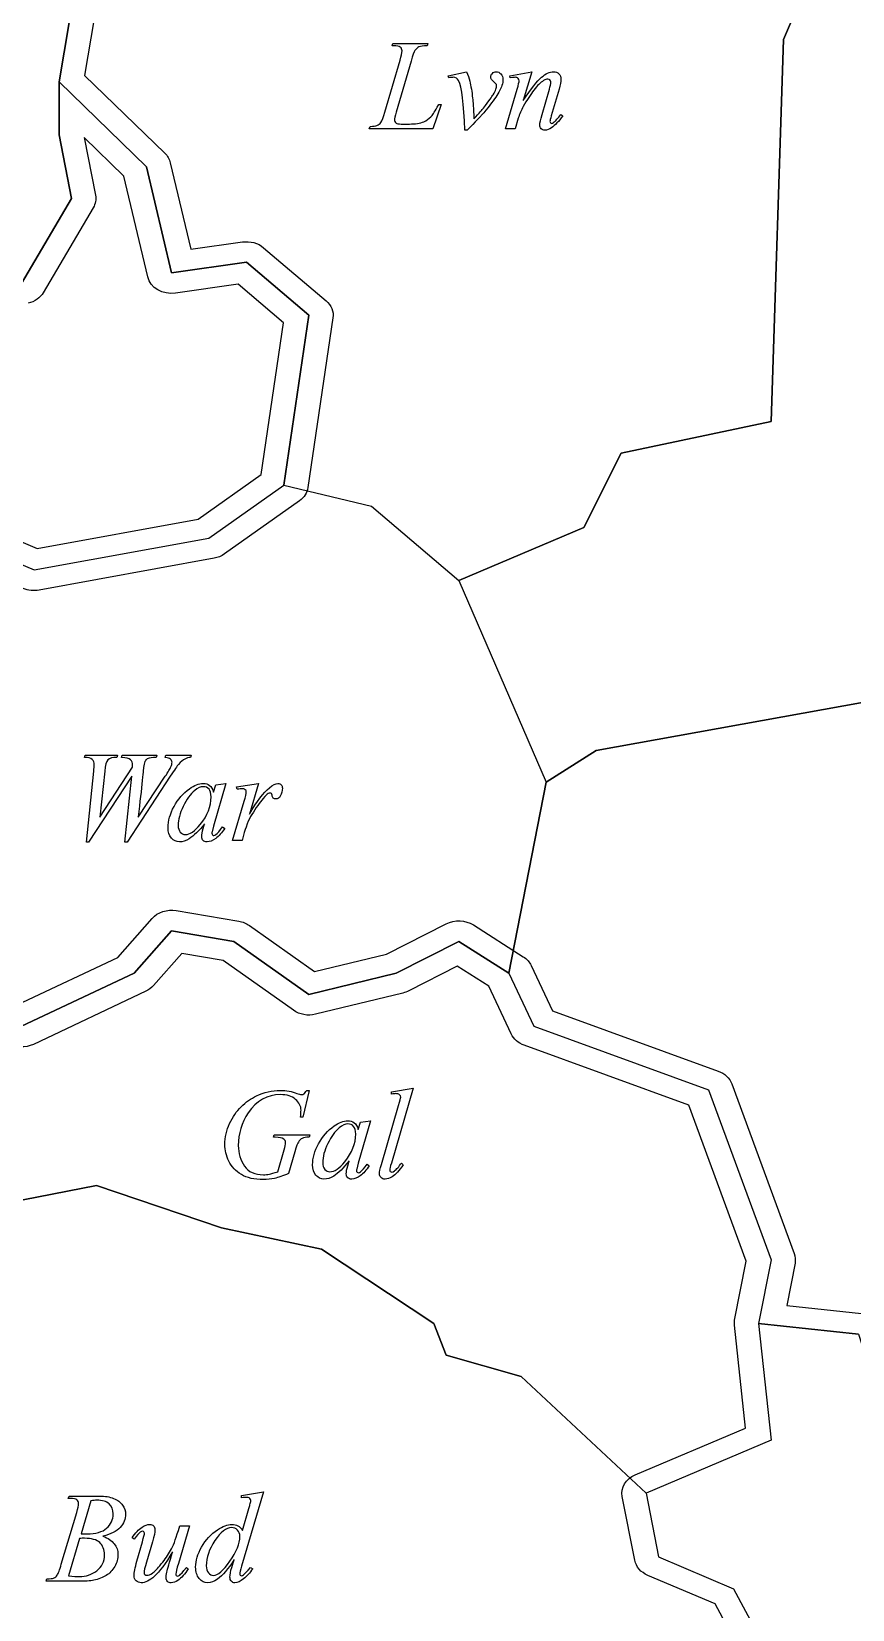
# Model space of a CAD drawing. Extents: x 1 to 639, y -1 to 499.
# Drawn here: x 363 to 431.6, y 153.1 to 285.1 of the extents above; entities that cross this region are included whole.
import ezdxf

# ---------------------------------------------------------------- set-up
doc = ezdxf.new("R2010")
doc.units = 0
for name, color, linetype in [('Dividing_Lines', 7, 'CONTINUOUS'), ('Label_Land', 7, 'CONTINUOUS'), ('Land', 7, 'CONTINUOUS'), ('Nations', 7, 'CONTINUOUS'), ('Seas', 7, 'CONTINUOUS')]:
    doc.layers.add(name, color=color, linetype=linetype)

msp = doc.modelspace()

# ---------------------------------------------------------------- linework, layer by layer
at = {"layer": 'Dividing_Lines', "color": 2}
msp.add_lwpolyline([(303.650955, 211.639147), (313.053818, 210.751049), (327.680426, 200.094028), (330.814705, 201.870204), (338.127996, 195.653592), (342.307035, 194.765523), (346.486073, 196.541686), (350.665112, 203.646372), (359.023162, 203.646372), (362.157414, 201.870204), (371.560251, 206.310621), (374.694556, 209.862971), (379.918328, 208.974887), (386.186859, 204.534461), (393.50015, 206.310621), (398.723948, 208.974887), (402.902987, 206.310621), (406.037292, 222.296174), (410.216278, 224.960426), (479.170412, 237.393613)], dxfattribs=at)
at = {"layer": 'Label_Land', "color": 7}
for points in [[(393.139333, 283.931301), (393.202908, 284.12598), (396.132641, 284.12598), (396.090258, 283.931301)], [(392.551257, 278.375009), (393.817465, 282.715868)], [(394.733994, 282.642195), (393.488978, 278.374999)], [(397.849163, 281.426766), (399.380249, 281.752988)], [(397.886257, 281.242606), (397.849163, 281.426766)], [(403.226546, 281.268916), (403.025209, 281.237363), (402.993337, 281.426783), (404.826497, 281.752988)], [(404.826497, 281.752988), (404.121884, 279.358936)], [(403.698051, 277.859367), (403.433139, 276.991193), (402.63847, 276.991193), (403.602672, 280.284986)], [(405.684775, 278.169803), (406.299332, 280.284986)], [(407.109903, 280.284986), (406.463542, 278.069833)], [(396.922021, 278.780144), (397.059783, 279.01692), (397.255798, 279.01692), (396.556474, 276.991193)], [(393.896908, 277.380545), (394.590942, 277.380545)], [(407.252955, 278.169803), (407.417165, 278.069833)], [(396.556474, 276.991193), (391.232087, 276.991193), (391.30624, 277.185876)], [(399.427922, 276.864914), (399.231908, 276.864914)], [(367.429838, 224.372631), (367.488124, 224.56731), (370.17946, 224.56731), (370.121175, 224.372631)], [(370.518526, 224.372631), (370.560909, 224.56731), (373.469451, 224.56731), (373.4112, 224.372631)], [(374.179388, 224.372631), (374.221771, 224.56731), (376.351512, 224.56731), (376.29855, 224.372631)], [(367.57818, 217.269403), (368.19806, 223.215068)], [(369.1093, 223.215068), (368.711949, 219.36354), (371.440379, 223.54655)], [(374.587318, 222.794136), (370.979452, 217.269403), (370.783438, 217.269403), (371.366191, 222.794136), (367.758326, 217.269403), (367.57818, 217.269403)], [(371.906595, 219.36354), (374.179388, 222.794136)], [(379.244186, 222.194308), (378.211086, 218.626909), (378.094549, 218.148097)], [(378.211052, 221.4682), (378.401777, 222.068028), (379.244186, 222.194308)], [(380.144813, 221.899655), (381.972616, 222.194308), (381.209718, 219.637146)], [(380.181907, 221.704973), (380.144813, 221.899655)], [(380.780562, 218.095481), (380.611029, 217.432513), (379.800458, 217.432513), (380.780562, 220.699999)], [(377.342195, 218.426966), (377.453443, 218.821589)], [(378.968661, 218.553246), (379.148773, 218.426966)], [(386.217233, 196.507041), (385.682153, 194.260318), (385.480815, 194.260318)], [(386.015895, 196.507041), (386.217233, 196.507041)], [(394.895186, 196.691201), (393.083319, 190.429837)], [(393.083319, 196.196605), (393.083319, 196.391285), (394.895186, 196.691201)], [(392.256846, 190.314081), (393.692587, 195.249508)], [(391.334993, 193.970926), (390.301927, 190.403527), (390.185356, 189.924719)], [(390.301893, 193.244818), (390.492618, 193.844646), (391.334993, 193.970926)], [(383.372266, 192.587114), (383.223924, 192.587114), (383.282176, 192.792316), (386.270195, 192.792316), (386.217233, 192.587114)], [(383.594761, 189.703729), (384.119262, 191.540044)], [(385.0146, 191.361147), (384.484809, 189.556403)], [(389.433036, 190.203584), (389.544284, 190.59821)], [(391.059468, 190.329864), (391.239614, 190.203584)], [(393.920371, 190.429837), (394.079326, 190.266724)], [(366.061726, 162.366156), (366.13588, 162.560828), (368.700066, 162.560828)], [(382.379277, 162.908097), (380.556797, 156.699367)], [(380.556797, 162.413502), (380.556797, 162.608185), (382.379277, 162.908097)], [(365.478939, 156.851946), (366.766339, 161.171753)], [(366.061726, 162.36629), (366.061726, 162.366156)], [(367.94778, 162.145217), (367.137209, 159.403838)], [(380.646853, 159.687984), (381.166065, 161.519038)], [(376.191322, 160.061536), (375.26947, 156.925593)], [(375.269572, 159.661651), (375.386142, 160.061536), (376.191322, 160.061536)], [(367.01006, 159.009172), (366.093496, 155.889056)], [(371.566361, 158.946066), (371.402117, 159.061839)], [(371.804758, 157.104506), (372.265684, 158.730347)], [(373.102736, 158.730347), (372.60475, 157.030826)], [(379.740903, 156.588847), (379.94753, 157.241292)], [(375.937125, 156.588847), (376.096045, 156.467854)], [(381.314406, 156.588847), (381.494518, 156.478361)], [(366.840527, 155.426031), (364.207442, 155.426031), (364.27634, 155.620703)]]:
    msp.add_lwpolyline(points, dxfattribs=at)
for points in [[(377.358132, 221.920702)], [(389.448939, 193.69732)], [(380.413745, 159.172326)]]:
    msp.add_lwpolyline(points, close=True, dxfattribs=at)
for points in [[(393.282351, 283.926048), (393.222314, 283.926048), (393.174641, 283.927799), (393.139333, 283.931301)], [(393.828044, 283.815555), (393.732676, 283.889217), (393.550778, 283.926048), (393.282351, 283.926048)], [(396.090258, 283.931301), (395.761794, 283.931301), (395.528686, 283.899731), (395.390935, 283.836591)], [(393.817465, 282.715868), (393.923412, 283.073661), (393.976385, 283.336743), (393.976385, 283.505116)], [(393.976385, 283.505116), (393.976385, 283.638411), (393.926938, 283.741891), (393.828044, 283.815555)], [(395.046579, 283.526152), (394.982993, 283.431444), (394.878798, 283.136791), (394.733994, 282.642195)], [(395.390935, 283.836591), (395.253183, 283.773452), (395.138398, 283.669972), (395.046579, 283.526152)], [(398.262383, 281.289963), (398.17409, 281.289963), (398.048715, 281.274177), (397.886257, 281.242606)], [(398.702117, 281.021617), (398.613825, 281.200514), (398.467246, 281.289963), (398.262383, 281.289963)], [(399.380249, 281.752988), (399.489745, 281.493413), (399.578049, 281.228576), (399.645162, 280.958477)], [(401.398743, 281.321533), (401.398743, 281.433781), (401.442901, 281.533752), (401.531216, 281.621445)], [(401.642464, 280.921647), (401.479983, 281.040911), (401.398743, 281.174207), (401.398743, 281.321533)], [(401.531216, 281.621445), (401.623035, 281.70914), (401.730757, 281.752988), (401.85438, 281.752988)], [(401.85438, 281.752988), (402.00271, 281.752988), (402.133386, 281.691602), (402.246408, 281.568829)], [(402.246408, 281.568829), (402.35943, 281.449565), (402.415941, 281.300485), (402.415941, 281.12159)], [(403.449041, 281.289963), (403.406658, 281.289963), (403.332493, 281.282947), (403.226546, 281.268916)], [(403.67686, 281.200513), (403.616823, 281.260146), (403.540883, 281.289963), (403.449041, 281.289963)], [(404.121884, 279.358936), (404.782362, 280.337604), (405.287423, 280.981279), (405.637068, 281.289963)], [(405.637068, 281.289963), (405.990262, 281.598646), (406.329328, 281.752988), (406.654266, 281.752988)], [(406.654266, 281.752988), (406.830874, 281.752988), (406.975689, 281.695109), (407.088711, 281.579352)], [(407.088711, 281.579352), (407.20526, 281.463597), (407.263534, 281.312763), (407.263534, 281.12685)], [(399.231908, 276.864914), (399.147142, 279.085331), (398.970545, 280.470899), (398.702117, 281.021617)], [(399.645162, 280.958477), (399.740507, 280.562101), (399.81821, 280.09206), (399.87827, 279.548355)], [(401.589468, 279.816701), (401.706039, 280.002611), (401.787279, 280.165722), (401.833188, 280.306033)], [(401.891474, 280.605948), (401.891474, 280.69715), (401.808471, 280.802383), (401.642464, 280.921647)], [(402.331175, 280.605948), (402.239356, 280.339358), (402.068059, 280.013136), (401.817286, 279.627281)], [(401.833188, 280.306033), (401.872045, 280.411266), (401.891474, 280.511238), (401.891474, 280.605948)], [(402.415941, 281.12159), (402.415941, 280.942693), (402.387686, 280.770812), (402.331175, 280.605948)], [(403.602672, 280.284986), (403.715694, 280.681365), (403.772205, 280.919893), (403.772205, 281.00057)], [(403.772205, 281.00057), (403.772205, 281.077741), (403.740423, 281.144389), (403.67686, 281.200513)], [(405.006643, 280.22711), (404.724088, 279.865808), (404.425631, 279.402783), (404.111271, 278.838034)], [(405.822503, 281.011094), (405.561151, 280.853245), (405.289198, 280.591917), (405.006643, 280.22711)], [(406.177472, 281.137373), (406.078577, 281.137373), (405.960255, 281.09528), (405.822503, 281.011094)], [(406.347005, 281.068974), (406.301095, 281.114573), (406.244584, 281.137373), (406.177472, 281.137373)], [(406.299332, 280.284986), (406.377023, 280.54807), (406.415869, 280.753275), (406.415869, 280.900601)], [(406.415869, 280.900601), (406.415869, 280.970756), (406.392914, 281.02688), (406.347005, 281.068974)], [(407.263534, 281.12685), (407.263534, 280.916384), (407.212324, 280.635763), (407.109903, 280.284986)], [(396.39752, 277.99616), (396.496414, 278.101393), (396.671248, 278.362721), (396.922021, 278.780144)], [(399.87827, 279.548355), (399.906525, 279.274749), (399.945371, 278.695968), (399.994807, 277.812011)], [(399.994807, 277.812011), (400.436293, 278.296082), (400.69942, 278.595997), (400.784186, 278.711754)], [(401.817286, 279.627281), (401.566513, 279.244934), (401.162109, 278.731045), (400.604074, 278.085616)], [(400.784186, 278.711754), (401.250402, 279.339643), (401.518829, 279.707959), (401.589468, 279.816701)], [(404.111271, 278.838034), (403.945287, 278.539873), (403.807547, 278.21365), (403.698051, 277.859367)], [(391.873125, 277.254276), (392.021455, 277.317415), (392.130939, 277.399848), (392.201578, 277.501575)], [(392.201578, 277.501575), (392.311074, 277.662932), (392.427633, 277.954077), (392.551257, 278.375009)], [(393.488978, 278.374999), (393.39361, 278.052284), (393.345926, 277.827787), (393.345926, 277.701507)], [(393.345926, 277.701507), (393.345926, 277.617321), (393.39361, 277.536642), (393.488978, 277.459472)], [(393.488978, 277.459472), (393.549015, 277.406854), (393.684992, 277.380545), (393.896908, 277.380545)], [(394.590942, 277.380545), (395.096015, 277.380545), (395.496893, 277.443685), (395.793575, 277.569965)], [(395.793575, 277.569965), (396.012544, 277.664675), (396.213859, 277.80674), (396.39752, 277.99616)], [(400.604074, 278.085616), (400.533435, 278.004939), (400.141385, 277.598038), (399.427922, 276.864914)], [(405.504629, 277.301632), (405.504629, 277.470005), (405.564678, 277.759395), (405.684775, 278.169803)], [(406.463542, 278.069833), (406.389376, 277.813765), (406.352294, 277.657669), (406.352294, 277.601545)], [(406.352294, 277.601545), (406.352294, 277.552436), (406.366422, 277.510343), (406.394677, 277.475265)], [(406.394677, 277.475265), (406.422933, 277.443696), (406.452951, 277.427912), (406.484733, 277.427912)], [(407.417165, 278.069833), (407.0887, 277.603299), (406.77789, 277.270061), (406.484733, 277.07012)], [(406.484733, 277.427912), (406.527116, 277.427912), (406.578338, 277.450712), (406.638398, 277.496312)], [(406.638398, 277.496312), (406.825585, 277.643638), (407.030437, 277.868135), (407.252955, 278.169803)], [(391.30624, 277.185876), (391.588795, 277.19288), (391.777757, 277.21568), (391.873125, 277.254276)], [(405.6212, 276.985933), (405.543486, 277.063104), (405.504629, 277.168337), (405.504629, 277.301632)], [(405.933751, 276.864914), (405.803075, 276.864914), (405.698891, 276.905253), (405.6212, 276.985933)], [(406.484733, 277.07012), (406.279892, 276.933316), (406.096231, 276.864914), (405.933751, 276.864914)], [(368.060298, 224.204258), (367.943749, 224.309491), (367.733596, 224.365615), (367.429838, 224.372631)], [(368.23512, 223.741233), (368.23512, 223.944683), (368.176846, 224.099025), (368.060298, 224.204258)], [(368.19806, 223.215068), (368.222767, 223.443072), (368.23512, 223.61846), (368.23512, 223.741233)], [(369.379468, 224.177948), (369.248792, 224.048162), (369.158736, 223.727202), (369.1093, 223.215068)], [(370.121175, 224.372631), (369.760928, 224.376133), (369.513693, 224.311239), (369.379468, 224.177948)], [(371.270981, 224.177948), (371.15432, 224.283181), (370.903502, 224.348076), (370.518526, 224.372631)], [(371.445804, 223.725446), (371.445804, 223.921881), (371.38753, 224.072715), (371.270981, 224.177948)], [(371.440379, 223.54655), (371.443995, 223.616706), (371.445804, 223.676338), (371.445804, 223.725446)], [(372.3781, 223.662307), (372.367476, 223.602676), (372.323329, 223.195775), (372.245661, 222.441604)], [(372.515828, 224.099025), (372.459317, 224.014839), (372.413408, 223.869266), (372.3781, 223.662307)], [(372.733068, 224.288445), (372.648301, 224.249858), (372.575888, 224.186718), (372.515828, 224.099025)], [(373.4112, 224.372631), (373.07566, 224.369129), (372.849616, 224.341067), (372.733068, 224.288445)], [(374.613799, 224.225305), (374.529033, 224.302476), (374.384229, 224.351584), (374.179388, 224.372631)], [(374.179388, 222.794136), (374.426612, 223.169466), (374.582017, 223.432548), (374.645604, 223.583383)], [(375.286642, 223.793849), (375.17362, 223.66757), (374.940512, 223.334332), (374.587318, 222.794136)], [(374.740949, 223.967482), (374.740949, 224.0657), (374.698566, 224.151641), (374.613799, 224.225305)], [(374.645604, 223.583383), (374.709167, 223.734216), (374.740949, 223.862249), (374.740949, 223.967482)], [(375.80053, 224.235828), (375.655726, 224.158657), (375.48443, 224.011331), (375.286642, 223.793849)], [(376.29855, 224.372631), (376.111363, 224.3586), (375.945357, 224.312999), (375.80053, 224.235828)], [(372.245661, 222.441604), (372.171473, 221.687435), (372.058451, 220.661414), (371.906595, 219.36354)], [(376.197848, 221.752329), (376.604026, 222.046982), (376.987239, 222.194308), (377.347485, 222.194308)], [(377.358132, 221.920702), (377.132088, 221.920702), (376.891916, 221.815469), (376.637616, 221.605003)], [(377.347485, 222.194308), (377.56295, 222.194308), (377.741321, 222.138184), (377.882599, 222.025935)], [(377.834926, 221.720759), (377.718378, 221.854055), (377.559446, 221.920702), (377.358132, 221.920702)], [(377.882599, 222.025935), (378.027403, 221.913687), (378.136887, 221.727775), (378.211052, 221.4682)], [(382.894435, 221.836516), (383.180516, 222.075044), (383.413624, 222.194308), (383.593759, 222.194308)], [(383.593759, 222.194308), (383.710307, 222.194308), (383.802137, 222.15923), (383.86925, 222.089075)], [(383.86925, 222.089075), (383.936362, 222.022426), (383.969918, 221.924209), (383.969918, 221.794422)], [(374.910448, 220.263281), (375.249514, 220.884156), (375.678647, 221.380506), (376.197848, 221.752329)], [(376.637616, 221.605003), (376.277347, 221.306842), (375.955935, 220.864863), (375.67338, 220.279067)], [(377.103832, 218.763712), (377.707799, 219.514374), (378.009782, 220.284328), (378.009782, 221.073575)], [(378.009782, 221.073575), (378.009782, 221.371736), (377.951497, 221.587464), (377.834926, 221.720759)], [(380.589837, 221.752329), (380.515672, 221.752329), (380.379696, 221.736544), (380.181907, 221.704973)], [(380.870652, 221.668143), (380.800013, 221.724267), (380.706408, 221.752329), (380.589837, 221.752329)], [(380.780562, 220.699999), (380.893584, 221.078838), (380.950095, 221.348936), (380.950095, 221.510293)], [(380.950095, 221.510293), (380.950095, 221.573433), (380.923614, 221.62605), (380.870652, 221.668143)], [(381.209718, 219.637146), (381.82779, 220.685967), (382.389362, 221.41909), (382.894435, 221.836516)], [(382.369934, 220.936772), (382.0768, 220.593011), (381.758926, 220.147524), (381.416311, 219.600313)], [(382.788477, 221.347181), (382.696658, 221.298072), (382.557143, 221.161269), (382.369934, 220.936772)], [(382.95801, 221.389274), (382.897973, 221.389274), (382.841462, 221.375243), (382.788477, 221.347181)], [(383.058679, 221.347181), (383.030423, 221.375243), (382.996867, 221.389274), (382.95801, 221.389274)], [(383.106351, 221.215641), (383.099344, 221.282287), (383.083453, 221.326134), (383.058679, 221.347181)], [(383.212309, 220.973605), (383.155798, 221.02622), (383.120479, 221.106899), (383.106351, 221.215641)], [(383.424226, 220.894679), (383.342985, 220.894679), (383.272347, 220.920987), (383.212309, 220.973605)], [(383.789773, 221.131455), (383.705006, 220.973604), (383.583157, 220.894679), (383.424226, 220.894679)], [(383.969918, 221.794422), (383.969918, 221.56291), (383.90987, 221.341921), (383.789773, 221.131455)], [(374.407172, 218.50063), (374.407172, 219.058363), (374.574931, 219.645914), (374.910448, 220.263281)], [(375.67338, 220.279067), (375.394374, 219.693269), (375.254871, 219.163596), (375.254871, 218.690049)], [(381.416311, 219.600313), (381.267981, 219.3688), (381.140831, 219.107472), (381.034861, 218.816329)], [(374.687953, 217.621932), (374.500766, 217.835907), (374.407172, 218.128806), (374.407172, 218.50063)], [(375.254871, 218.690049), (375.254871, 218.451521), (375.314909, 218.262101), (375.434983, 218.121791)], [(375.434983, 218.121791), (375.55508, 217.984987), (375.692831, 217.916585), (375.848237, 217.916585)], [(375.848237, 217.916585), (376.233212, 217.916585), (376.651744, 218.198961), (377.103832, 218.763712)], [(377.453443, 218.821589), (376.990776, 218.221762), (376.56518, 217.802584), (376.176656, 217.564056)], [(377.225658, 217.748212), (377.225658, 217.920094), (377.264504, 218.146345), (377.342195, 218.426966)], [(378.094549, 218.148097), (378.083925, 218.102497), (378.078613, 218.063912), (378.078613, 218.032341)], [(378.078613, 218.032341), (378.078613, 217.976217), (378.096267, 217.927108), (378.131575, 217.885015)], [(378.131575, 217.885015), (378.15983, 217.853446), (378.19515, 217.837662), (378.237533, 217.837662)], [(378.237533, 217.837662), (378.283465, 217.837662), (378.343514, 217.865724), (378.417679, 217.921848)], [(379.148773, 218.426966), (378.905075, 218.062159), (378.654313, 217.783291), (378.396487, 217.590362)], [(378.417679, 217.921848), (378.55543, 218.023572), (378.739091, 218.234038), (378.968661, 218.553246)], [(381.034861, 218.816329), (380.886531, 218.416443), (380.801765, 218.176161), (380.780562, 218.095481)], [(375.355472, 217.306233), (375.097646, 217.306233), (374.87514, 217.411466), (374.687953, 217.621932)], [(376.176656, 217.564056), (375.897627, 217.392174), (375.623899, 217.306233), (375.355472, 217.306233)], [(377.336906, 217.42199), (377.262741, 217.495654), (377.225658, 217.604395), (377.225658, 217.748212)], [(377.681261, 217.306233), (377.529382, 217.306233), (377.414597, 217.344819), (377.336906, 217.42199)], [(378.396487, 217.590362), (378.138661, 217.400943), (377.900253, 217.306233), (377.681261, 217.306233)], [(380.527265, 195.139012), (380.919315, 195.524866), (381.344922, 195.828289), (381.804085, 196.049279)], [(383.806677, 196.154512), (382.708239, 196.154512), (381.811127, 195.642378), (381.115341, 194.61811)], [(381.804085, 196.049279), (382.436285, 196.354454), (383.100289, 196.507041), (383.796098, 196.507041)], [(383.796098, 196.507041), (384.308223, 196.507041), (384.770902, 196.422855), (385.184133, 196.254482)], [(385.067596, 195.754627), (384.763838, 196.021217), (384.343531, 196.154512), (383.806677, 196.154512)], [(385.528488, 194.84436), (385.528488, 195.188121), (385.374857, 195.491543), (385.067596, 195.754627)], [(385.184133, 196.254482), (385.350139, 196.187835), (385.471988, 196.154512), (385.54968, 196.154512)], [(385.54968, 196.154512), (385.637995, 196.154512), (385.712171, 196.173804), (385.772209, 196.212389)], [(385.772209, 196.212389), (385.835772, 196.254482), (385.917001, 196.352699), (386.015895, 196.507041)], [(393.454156, 196.233435), (393.372938, 196.233435), (393.249326, 196.221159), (393.083319, 196.196605)], [(393.766741, 196.149249), (393.699628, 196.205373), (393.595433, 196.233435), (393.454156, 196.233435)], [(393.692587, 195.249508), (393.809135, 195.652901), (393.867409, 195.884413), (393.867409, 195.944046)], [(393.867409, 195.944046), (393.867409, 196.028233), (393.833853, 196.096634), (393.766741, 196.149249)], [(379.55245, 193.72889), (379.813824, 194.286626), (380.138763, 194.756667), (380.527265, 195.139012)], [(381.115341, 194.61811), (380.560832, 193.807815), (380.283578, 192.901057), (380.283578, 191.897836)], [(385.480815, 194.260318), (385.512597, 194.5234), (385.528488, 194.71808), (385.528488, 194.84436)], [(379.160422, 191.971499), (379.160422, 192.588866), (379.291098, 193.174663), (379.55245, 193.72889)], [(387.001289, 192.039902), (387.340355, 192.660776), (387.769488, 193.157124), (388.288689, 193.528947)], [(388.728423, 193.381621), (388.368177, 193.083462), (388.046776, 192.641483), (387.764221, 192.055685)], [(388.288689, 193.528947), (388.694845, 193.8236), (389.078057, 193.970926), (389.438326, 193.970926)], [(389.448939, 193.69732), (389.222895, 193.69732), (388.982723, 193.592087), (388.728423, 193.381621)], [(389.194639, 190.54033), (389.798606, 191.290992), (390.10059, 192.060947), (390.10059, 192.850196)], [(389.438326, 193.970926), (389.653768, 193.970926), (389.832128, 193.914802), (389.973406, 193.802553)], [(389.925767, 193.497377), (389.809219, 193.630672), (389.650276, 193.69732), (389.448939, 193.69732)], [(390.10059, 192.850196), (390.10059, 193.148355), (390.042315, 193.364082), (389.925767, 193.497377)], [(389.973406, 193.802553), (390.11821, 193.690304), (390.227705, 193.504393), (390.301893, 193.244818)], [(379.494198, 190.582423), (379.271681, 191.048957), (379.160422, 191.511982), (379.160422, 191.971499)], [(380.283578, 191.897836), (380.283578, 191.23136), (380.454874, 190.656086), (380.797466, 190.172014)], [(384.092781, 192.434524), (383.944428, 192.53625), (383.704256, 192.587114), (383.372266, 192.587114)], [(384.230509, 192.145135), (384.230509, 192.271415), (384.1846, 192.367878), (384.092781, 192.434524)], [(384.119262, 191.540044), (384.193427, 191.792603), (384.230509, 191.9943), (384.230509, 192.145135)], [(385.305993, 192.187228), (385.245956, 192.092517), (385.148824, 191.817157), (385.0146, 191.361147)], [(385.623867, 192.492404), (385.500244, 192.432771), (385.394286, 192.331045), (385.305993, 192.187228)], [(386.217233, 192.587114), (385.945279, 192.583611), (385.747491, 192.552041), (385.623867, 192.492404)], [(386.497979, 190.277248), (386.497979, 190.834984), (386.665749, 191.422535), (387.001289, 192.039902)], [(387.764221, 192.055685), (387.485193, 191.469889), (387.345678, 190.940217), (387.345678, 190.466667)], [(380.537877, 189.461693), (380.068135, 189.745821), (379.720242, 190.119398), (379.494198, 190.582423)], [(380.797466, 190.172014), (381.140059, 189.687943), (381.668086, 189.445907), (382.381549, 189.445907)], [(386.77876, 189.398554), (386.591573, 189.612526), (386.497979, 189.905424), (386.497979, 190.277248)], [(387.345678, 190.466667), (387.345678, 190.228139), (387.405727, 190.038719), (387.525824, 189.898409)], [(387.939044, 189.693206), (388.324019, 189.693206), (388.742551, 189.975581), (389.194639, 190.54033)], [(389.544284, 190.59821), (389.081594, 189.998381), (388.655999, 189.579202), (388.267497, 189.340674)], [(389.316465, 189.524833), (389.316465, 189.696713), (389.355322, 189.922963), (389.433036, 190.203584)], [(391.239614, 190.203584), (390.995916, 189.838777), (390.745143, 189.55991), (390.487294, 189.366984)], [(390.508486, 189.698466), (390.646237, 189.800192), (390.829898, 190.010658), (391.059468, 190.329864)], [(392.087313, 189.535357), (392.087313, 189.661636), (392.143824, 189.921211), (392.256846, 190.314081)], [(393.083319, 190.429837), (392.995026, 190.117645), (392.95088, 189.926471), (392.95088, 189.856315)], [(394.079326, 190.266724), (393.743786, 189.796683), (393.434738, 189.468708), (393.152183, 189.282797)], [(393.342908, 189.761606), (393.526569, 189.905425), (393.719057, 190.128169), (393.920371, 190.429837)], [(382.376259, 189.040761), (381.620413, 189.040761), (381.007619, 189.181072), (380.537877, 189.461693)], [(383.31398, 189.145994), (383.017297, 189.075839), (382.704724, 189.040761), (382.376259, 189.040761)], [(382.381549, 189.445907), (382.558134, 189.445907), (382.72413, 189.461692), (382.879535, 189.493263)], [(382.879535, 189.493263), (383.038489, 189.524832), (383.276898, 189.594987), (383.594761, 189.703729)], [(384.484809, 189.556403), (384.000939, 189.349444), (383.610663, 189.212641), (383.31398, 189.145994)], [(387.446313, 189.082855), (387.188487, 189.082855), (386.96597, 189.188088), (386.77876, 189.398554)], [(388.267497, 189.340674), (387.988468, 189.168794), (387.71474, 189.082855), (387.446313, 189.082855)], [(387.525824, 189.898409), (387.645899, 189.761607), (387.783639, 189.693206), (387.939044, 189.693206)], [(389.427713, 189.198611), (389.353548, 189.272273), (389.316465, 189.381014), (389.316465, 189.524833)], [(389.772102, 189.082855), (389.620223, 189.082855), (389.505427, 189.12144), (389.427713, 189.198611)], [(390.487294, 189.366984), (390.229469, 189.177564), (389.991071, 189.082855), (389.772102, 189.082855)], [(390.185356, 189.924719), (390.174732, 189.879117), (390.16942, 189.840531), (390.16942, 189.808962)], [(390.16942, 189.808962), (390.16942, 189.752838), (390.187085, 189.703729), (390.222416, 189.661636)], [(390.222416, 189.661636), (390.250671, 189.630065), (390.285991, 189.61428), (390.328374, 189.61428)], [(390.328374, 189.61428), (390.374284, 189.61428), (390.434321, 189.642342), (390.508486, 189.698466)], [(392.219752, 189.219658), (392.131459, 189.310859), (392.087313, 189.416092), (392.087313, 189.535357)], [(392.558818, 189.082855), (392.424616, 189.082855), (392.311594, 189.128456), (392.219752, 189.219658)], [(393.152183, 189.282797), (392.943794, 189.149502), (392.746005, 189.082855), (392.558818, 189.082855)], [(392.95088, 189.856315), (392.95088, 189.8037), (392.966771, 189.759854), (392.998553, 189.724776)], [(392.998553, 189.724776), (393.033861, 189.689698), (393.076244, 189.672159), (393.125702, 189.672159)], [(393.125702, 189.672159), (393.192815, 189.672159), (393.265217, 189.701975), (393.342908, 189.761606)], [(368.700066, 162.560828), (369.130974, 162.560828), (369.514198, 162.494186), (369.849737, 162.360902)], [(380.959438, 162.450342), (380.878198, 162.450342), (380.743984, 162.438062), (380.556797, 162.413502)], [(381.245508, 162.360902), (381.171343, 162.420529), (381.075986, 162.450342), (380.959438, 162.450342)], [(366.231259, 162.360902), (366.171222, 162.360902), (366.114711, 162.362698), (366.061726, 162.36629)], [(366.782241, 162.245129), (366.686873, 162.322311), (366.503212, 162.360902), (366.231259, 162.360902)], [(366.766339, 161.171753), (366.875835, 161.53656), (366.930582, 161.792633), (366.930582, 161.93997)], [(366.930582, 161.93997), (366.930582, 162.069752), (366.881135, 162.171472), (366.782241, 162.245129)], [(368.435188, 162.208357), (368.308038, 162.208357), (368.145569, 162.18731), (367.94778, 162.145217)], [(369.484156, 161.903198), (369.265187, 162.106637), (368.915531, 162.208357), (368.435188, 162.208357)], [(369.812643, 161.061334), (369.812643, 161.422639), (369.703148, 161.703261), (369.484156, 161.903198)], [(369.849737, 162.360902), (370.188803, 162.227596), (370.441328, 162.041679), (370.607312, 161.803151)], [(370.607312, 161.803151), (370.776845, 161.564623), (370.861612, 161.312063), (370.861612, 161.045473)], [(381.166065, 161.519038), (381.204899, 161.64882), (381.236681, 161.752291), (381.26141, 161.82945)], [(381.324985, 162.176736), (381.324985, 162.250394), (381.298493, 162.311782), (381.245508, 162.360902)], [(381.26141, 161.82945), (381.303793, 161.969761), (381.324985, 162.085523), (381.324985, 162.176736)], [(367.635196, 159.393399), (368.369839, 159.393399), (368.91552, 159.551243), (369.27224, 159.866931)], [(370.411298, 159.930003), (370.114616, 159.600284), (369.628971, 159.356492), (368.954366, 159.198625)], [(369.27224, 159.866931), (369.632509, 160.186143), (369.812643, 160.584278), (369.812643, 161.061334)], [(370.861612, 161.045473), (370.861612, 160.63507), (370.711507, 160.263247), (370.411298, 159.930003)], [(371.402117, 159.061839), (371.667018, 159.46874), (371.94781, 159.768657), (372.244493, 159.96159)], [(372.244493, 159.96159), (372.470537, 160.112407), (372.678915, 160.187816), (372.869629, 160.187816)], [(372.869629, 160.187816), (373.000305, 160.187816), (373.106263, 160.145722), (373.187503, 160.061536)], [(373.187503, 160.061536), (373.272269, 159.980874), (373.314653, 159.875641), (373.314653, 159.745837)], [(379.719711, 159.919497), (379.274698, 159.919497), (378.810257, 159.554689), (378.326387, 158.825074)], [(378.548882, 159.740584), (378.983316, 160.038738), (379.382431, 160.187816), (379.746226, 160.187816)], [(380.217731, 159.714284), (380.087055, 159.851093), (379.921048, 159.919497), (379.719711, 159.919497)], [(379.746226, 160.187816), (379.936939, 160.187816), (380.101172, 160.149236), (380.238923, 160.072076)], [(380.238923, 160.072076), (380.376674, 159.994894), (380.512651, 159.866863), (380.646853, 159.687984)], [(367.423279, 159.024999), (367.310257, 159.024999), (367.172517, 159.019724), (367.01006, 159.009172)], [(367.137209, 159.403838), (367.36678, 159.396879), (367.532775, 159.393399), (367.635196, 159.393399)], [(368.694777, 158.661954), (368.433425, 158.903984), (368.009592, 159.024999), (367.423279, 159.024999)], [(369.092128, 157.651717), (369.092128, 158.083178), (368.959678, 158.419924), (368.694777, 158.661954)], [(368.954366, 159.198625), (369.3888, 159.037279), (369.708448, 158.823311), (369.913312, 158.556721)], [(369.913312, 158.556721), (370.118153, 158.290131), (370.220574, 157.997229), (370.220574, 157.678017)], [(372.069636, 159.530118), (371.995471, 159.477496), (371.827713, 159.282812), (371.566361, 158.946066)], [(372.292165, 159.609051), (372.218, 159.609051), (372.143824, 159.58274), (372.069636, 159.530118)], [(372.265684, 158.730347), (372.378706, 159.119715), (372.435217, 159.361756), (372.435217, 159.456472)], [(372.387511, 159.561705), (372.359255, 159.593269), (372.327473, 159.609051), (372.292165, 159.609051)], [(372.435217, 159.456472), (372.435217, 159.498565), (372.419315, 159.533642), (372.387511, 159.561705)], [(373.314653, 159.745837), (373.314653, 159.556429), (373.244014, 159.217932), (373.102736, 158.730347)], [(374.617955, 157.993716), (374.822796, 158.344493), (375.040001, 158.900471), (375.269572, 159.661651)], [(377.219099, 158.293622), (377.554639, 158.886451), (377.9979, 159.368772), (378.548882, 159.740584)], [(378.326387, 158.825074), (377.846044, 158.095458), (377.605872, 157.397407), (377.605872, 156.73092)], [(379.581982, 157.104506), (380.136491, 157.893748), (380.413745, 158.583021), (380.413745, 159.172326)], [(380.413745, 159.172326), (380.413745, 159.396823), (380.348407, 159.577476), (380.217731, 159.714284)], [(368.45109, 156.309988), (368.878449, 156.639729), (369.092128, 157.086972), (369.092128, 157.651717)], [(370.220574, 157.678017), (370.220574, 157.323738), (370.128743, 156.985242), (369.945083, 156.662527)], [(374.787488, 157.88323), (374.187047, 156.904557), (373.683737, 156.229315), (373.277559, 155.857503)], [(373.844443, 156.872993), (374.15878, 157.272867), (374.416617, 157.646442), (374.617955, 157.993716)], [(374.30537, 156.188962), (374.361881, 156.448548), (374.522587, 157.013304), (374.787488, 157.88323)], [(376.715824, 156.620434), (376.715824, 157.143085), (376.883582, 157.700815), (377.219099, 158.293622)], [(379.94753, 157.241292), (379.435404, 156.455552), (378.969188, 155.911854), (378.548882, 155.610197)], [(364.837901, 155.699637), (364.979179, 155.759263), (365.079836, 155.838185), (365.139873, 155.936402)], [(365.139873, 155.936402), (365.22464, 156.069709), (365.337662, 156.37489), (365.478939, 156.851946)], [(366.093496, 155.889056), (366.474946, 155.839959), (366.773403, 155.81541), (366.988868, 155.81541)], [(366.988868, 155.81541), (367.53985, 155.81541), (368.027258, 155.980269), (368.45109, 156.309988)], [(369.23518, 155.910103), (368.949076, 155.731201), (368.602946, 155.599657), (368.196791, 155.51547)], [(369.945083, 156.662527), (369.761422, 156.339812), (369.524788, 156.089004), (369.23518, 155.910103)], [(371.57165, 155.894309), (371.57165, 156.157397), (371.649353, 156.560796), (371.804758, 157.104506)], [(371.741183, 155.468124), (371.628161, 155.580373), (371.57165, 155.722434), (371.57165, 155.894309)], [(373.277559, 155.857503), (372.874929, 155.485668), (372.500544, 155.299751), (372.154403, 155.299751)], [(372.60475, 157.030826), (372.466999, 156.5678), (372.398123, 156.27491), (372.398123, 156.152155)], [(372.398123, 156.152155), (372.398123, 156.085502), (372.419315, 156.031129), (372.461698, 155.989036)], [(372.461698, 155.989036), (372.507608, 155.950445), (372.567645, 155.931149), (372.64181, 155.931149)], [(372.64181, 155.931149), (372.758381, 155.931149), (372.91026, 155.989025), (373.097447, 156.104775)], [(373.097447, 156.104775), (373.284634, 156.220548), (373.533633, 156.476621), (373.844443, 156.872993)], [(374.236505, 155.71543), (374.236505, 155.834683), (374.25946, 155.992527), (374.30537, 156.188962)], [(375.26947, 156.925593), (375.131741, 156.459065), (375.062877, 156.164413), (375.062877, 156.041635)], [(375.062877, 156.041635), (375.062877, 155.978507), (375.073501, 155.93116), (375.094749, 155.899596)], [(375.094749, 155.899596), (375.119478, 155.871534), (375.151271, 155.857503), (375.190128, 155.857503)], [(375.190128, 155.857503), (375.250166, 155.857503), (375.315504, 155.883803), (375.386142, 155.936402)], [(376.096045, 156.467854), (375.817039, 156.029367), (375.530958, 155.706652), (375.237801, 155.499711)], [(375.386142, 155.936402), (375.460308, 155.992527), (375.643968, 156.210008), (375.937125, 156.588847)], [(377.012506, 155.65229), (376.814718, 155.890818), (376.715824, 156.213533), (376.715824, 156.620434)], [(377.605872, 156.73092), (377.605872, 156.467832), (377.664146, 156.266133), (377.780694, 156.125822)], [(377.780694, 156.125822), (377.897243, 155.989036), (378.036757, 155.920643), (378.199237, 155.920643)], [(378.199237, 155.920643), (378.566559, 155.920643), (379.027474, 156.315264), (379.581982, 157.104506)], [(379.581982, 155.783823), (379.581982, 155.98376), (379.634956, 156.252101), (379.740903, 156.588847)], [(380.556797, 156.699367), (380.457903, 156.362621), (380.408456, 156.141626), (380.408456, 156.036382)], [(380.408456, 156.036382), (380.408456, 156.001316), (380.422584, 155.967989), (380.450839, 155.936402)], [(380.450839, 155.936402), (380.482621, 155.904838), (380.514403, 155.889056), (380.546184, 155.889056)], [(380.546184, 155.889056), (380.592117, 155.889056), (380.646864, 155.911854), (380.710428, 155.957449)], [(380.710428, 155.957449), (380.830525, 156.041635), (381.031851, 156.252101), (381.314406, 156.588847)], [(381.494518, 156.478361), (381.240219, 156.127584), (380.982393, 155.843461), (380.721041, 155.62599)], [(364.27634, 155.620703), (364.55182, 155.627663), (364.739007, 155.653974), (364.837901, 155.699637)], [(368.196791, 155.51547), (367.90716, 155.455844), (367.455072, 155.426031), (366.840527, 155.426031)], [(372.154403, 155.299751), (371.991945, 155.299751), (371.854205, 155.355875), (371.741183, 155.468124)], [(374.353042, 155.415524), (374.275351, 155.492684), (374.236505, 155.592653), (374.236505, 155.71543)], [(374.676206, 155.299751), (374.538477, 155.299751), (374.430756, 155.338342), (374.353042, 155.415524)], [(375.237801, 155.499711), (375.043539, 155.366404), (374.856341, 155.299751), (374.676206, 155.299751)], [(377.717119, 155.299751), (377.448692, 155.299751), (377.213821, 155.417264), (377.012506, 155.65229)], [(378.548882, 155.610197), (378.259275, 155.403233), (377.98202, 155.299751), (377.717119, 155.299751)], [(379.698519, 155.426031), (379.620828, 155.510217), (379.581982, 155.629481), (379.581982, 155.783823)], [(379.995202, 155.299751), (379.875128, 155.299751), (379.776233, 155.341844), (379.698519, 155.426031)], [(380.721041, 155.62599), (380.463192, 155.408498), (380.221246, 155.299751), (379.995202, 155.299751)]]:
    msp.add_open_spline(points, degree=3, dxfattribs=at)
at = {"layer": 'Land', "color": 5}
for points in [[(430.066716, 294.231111), (425.887704, 284.462162), (424.842918, 252.491084), (412.305802, 249.826832), (409.17155, 243.61023), (398.723953, 239.169802), (406.037297, 222.296182), (410.216283, 224.960434), (479.170418, 237.393621), (491.70748, 234.729379), (501.110317, 240.057889), (518.871125, 234.729379), (530.363507, 248.050661), (541.855836, 242.722152), (552.303538, 241.834062), (559.616776, 245.386398), (576.332904, 244.498312), (581.556622, 226.736602), (592.004219, 225.848523), (597.228096, 211.639155), (626.481233, 203.64638), (639.018322, 203.64638), (639.018322, 392.80862)], [(367.381191, 293.343034), (365.291725, 280.909818), (372.604989, 273.805141), (374.694535, 264.92429), (380.963093, 265.812374), (386.186891, 261.371943), (384.097372, 247.162572), (391.410663, 245.386398), (398.723953, 239.169802), (409.17155, 243.61023), (412.305802, 249.826832), (424.842918, 252.491084), (425.887704, 284.462162), (430.066716, 294.231111)], [(359.023141, 241.834062), (363.202179, 240.057889), (377.828788, 242.722152), (384.097372, 247.162572), (386.186891, 261.371943), (380.963093, 265.812374), (374.694535, 264.92429), (372.604989, 273.805141), (365.291725, 280.909818), (365.291725, 276.469403), (366.336432, 271.140883), (362.157393, 264.036195)], [(362.157473, 201.870212), (371.56023, 206.310629), (374.694535, 209.862979), (379.918333, 208.974894), (386.186865, 204.534469), (393.500155, 206.310629), (398.723953, 208.974894), (402.902992, 206.310629), (404.992511, 201.870212), (419.619119, 196.541691), (424.842918, 182.33232), (423.798158, 177.003813), (424.842918, 167.23486), (414.395348, 162.794432), (403.947752, 172.563388), (397.679194, 174.339551), (396.634461, 177.003813), (387.231651, 183.220407), (378.873574, 184.99658), (368.425977, 188.548924), (354.844102, 185.88467)], [(327.680405, 146.808887), (324.546126, 156.577841), (327.680405, 163.682532), (339.172761, 168.12296), (352.75461, 182.33232), (354.844102, 185.88467), (368.425977, 188.548924), (378.873574, 184.99658), (387.231651, 183.220407), (396.634461, 177.003813), (397.679194, 174.339551), (403.947752, 172.563388), (414.395348, 162.794432), (415.440081, 157.465941), (421.708639, 154.801678), (426.932437, 145.032722)], [(432.156208, 176.115716), (423.798158, 177.003813), (424.842918, 167.23486), (414.395348, 162.794432), (415.440081, 157.465941), (421.708639, 154.801678), (426.932437, 145.032722), (421.708639, 139.704226), (407.08203, 139.704226), (386.186865, 136.151879), (384.097372, 130.823385), (386.186865, 122.830592), (389.321143, 119.278245), (394.544941, 121.054392), (401.858232, 117.502072), (410.216283, 119.278245), (418.574386, 117.502072), (424.842918, 121.942492), (431.111502, 123.718692), (443.648564, 123.718692)]]:
    msp.add_lwpolyline(points, dxfattribs=at)
for points in [[(362.157393, 201.870212), (359.023141, 203.64638), (350.66509, 203.64638), (343.351773, 206.310629), (340.217521, 210.751057), (337.083242, 227.624691), (341.262254, 231.177035), (343.351773, 237.393621), (359.023141, 241.834062), (363.202179, 240.057889), (377.828788, 242.722152), (384.097372, 247.162572), (391.410663, 245.386398), (398.723953, 239.169802), (406.037297, 222.296182), (402.902992, 206.310629), (398.723953, 208.974894), (393.500155, 206.310629), (386.186891, 204.534469), (379.918333, 208.974894), (374.694535, 209.862979), (371.56023, 206.310629)], [(435.290514, 166.346763), (444.69335, 162.794432), (454.09616, 166.346763), (456.18568, 177.003813), (467.677983, 185.88467), (483.34935, 190.325093), (489.617908, 224.072344), (493.797105, 227.624691), (491.70748, 234.729379), (479.170418, 237.393621), (410.216283, 224.960434), (406.037297, 222.296182), (402.902992, 206.310629), (404.992511, 201.870212), (419.619119, 196.541691), (424.842918, 182.33232), (423.798158, 177.003813), (432.156208, 176.115716)]]:
    msp.add_lwpolyline(points, close=True, dxfattribs=at)
at = {"layer": 'Nations', "color": 5}
for points in [[(383.615513, 293.095326), (377.65657, 298.883488), (369.284894, 292.479959), (367.431833, 281.450121), (374.132005, 274.94188)], [(367.390769, 276.252509), (368.337289, 271.424146)], [(372.705796, 264.586197), (370.721977, 273.016778), (367.390769, 276.252509)], [(374.594443, 274.143736), (376.29947, 266.900723), (380.630088, 267.513342)], [(368.150388, 270.370666), (363.972116, 263.266345)], [(382.397769, 267.032065), (387.621964, 262.592214)], [(359.93, 243.376101), (363.472954, 241.870739), (376.91542, 244.319364), (382.18388, 248.052003), (384.05099, 260.749773), (380.26708, 263.965316), (375.028836, 263.223194)], [(388.200052, 261.15849), (386.1104, 246.948926)], [(385.396184, 245.838505), (379.127124, 241.397728)], [(378.252994, 241.035854), (363.626333, 238.372306)], [(375.092574, 211.55407), (380.315684, 210.665917)], [(360.149286, 205.081651), (362.25304, 203.888566), (370.196806, 207.640493), (373.072032, 210.898285)], [(381.216802, 210.300369), (386.661447, 206.443733), (392.685186, 207.906846), (397.680305, 210.45375)], [(399.940745, 210.354556), (404.120075, 207.691007)], [(384.887946, 203.208812), (379.014385, 207.369457), (375.550356, 207.958191), (373.182945, 205.275355)], [(403.108361, 201.229521), (401.230482, 205.221171), (398.597298, 206.899202), (394.543275, 204.831736)], [(404.786745, 206.951643), (406.564162, 203.174001), (420.418293, 198.127042)], [(372.545458, 204.802346), (363.142992, 200.361571)], [(394.057077, 204.651719), (386.744288, 202.875408)], [(421.796613, 177.287926), (422.761521, 182.209964), (417.959786, 195.268687), (404.193179, 200.284422)], [(421.554969, 197.05611), (426.779164, 182.847469)], [(426.844013, 182.049322), (426.147074, 178.49211), (432.407457, 177.827138)], [(413.487986, 164.337568), (422.697042, 168.251158), (421.777563, 176.847969)], [(413.439329, 157.181829), (412.394517, 162.510759)], [(407.081713, 141.429242), (420.757541, 141.429242), (424.55767, 145.30424), (420.157864, 153.531843), (414.532825, 155.922601)]]:
    msp.add_lwpolyline(points, dxfattribs=at)
for points in [[(374.132005, 274.94188), (374.365613, 274.714787), (374.525064, 274.439583), (374.594443, 274.143736)], [(368.337289, 271.424146), (368.40737, 271.065019), (368.341945, 270.696252), (368.150388, 270.370666)], [(380.630088, 267.513342), (381.276162, 267.604846), (381.934464, 267.425613), (382.397769, 267.032065)], [(375.028836, 263.223194), (373.948613, 263.070015), (372.920369, 263.673319), (372.705796, 264.586197)], [(363.972116, 263.266345), (363.718027, 262.833967), (363.262125, 262.512082), (362.715479, 262.379108)], [(387.621964, 262.592214), (388.064593, 262.215732), (388.277935, 261.68662), (388.200052, 261.15849)], [(386.1104, 246.948926), (386.046455, 246.515229), (385.791182, 246.118345), (385.396184, 245.838505)], [(379.127124, 241.397728), (378.874556, 241.218665), (378.574566, 241.094475), (378.252994, 241.035854)], [(363.626333, 238.372306), (363.175874, 238.290431), (362.706048, 238.341286), (362.294103, 238.516509)], [(373.072032, 210.898285), (373.540928, 211.429228), (374.326713, 211.684262), (375.092574, 211.55407)], [(380.315684, 210.665917), (380.647188, 210.609774), (380.956939, 210.48412), (381.216802, 210.300369)], [(397.680305, 210.45375), (398.387498, 210.814193), (399.280976, 210.774985), (399.940745, 210.354556)], [(404.120075, 207.691007), (404.417873, 207.501197), (404.64851, 207.245412), (404.786745, 206.951643)], [(373.182945, 205.275355), (373.011911, 205.08136), (372.794694, 204.920187), (372.545458, 204.802346)], [(394.543275, 204.831736), (394.39117, 204.753911), (394.227708, 204.693389), (394.057077, 204.651719)], [(386.744288, 202.875408), (386.098724, 202.71868), (385.403751, 202.843498), (384.887946, 203.208812)], [(404.193179, 200.284422), (403.698428, 200.464689), (403.3082, 200.804657), (403.108361, 201.229521)], [(363.142992, 200.361571), (362.47875, 200.047843), (361.663975, 200.075846), (361.031698, 200.434133)], [(420.418293, 198.127042), (420.963028, 197.928343), (421.378301, 197.537089), (421.554969, 197.05611)], [(426.779164, 182.847469), (426.874077, 182.589418), (426.896291, 182.316014), (426.844013, 182.049322)], [(421.777563, 176.847969), (421.761781, 176.994711), (421.768183, 177.142567), (421.796613, 177.287926)], [(412.394517, 162.510759), (412.247768, 163.257707), (412.691283, 163.998668), (413.487986, 164.337568)], [(414.532825, 155.922601), (413.9524, 156.169543), (413.545954, 156.637592), (413.439329, 157.181829)]]:
    msp.add_open_spline(points, degree=3, dxfattribs=at)
at = {"layer": 'Seas', "color": 2}
msp.add_lwpolyline([(243.05486, 254.267252), (247.234227, 253.379099), (248.27906, 250.71463), (257.681537, 254.267252), (270.218547, 260.483409), (274.397876, 257.819877), (275.442742, 253.379099), (280.665852, 252.490941), (295.292539, 260.483409), (302.606412, 259.596177), (301.561573, 253.379099), (309.919201, 252.490941), (323.501049, 254.267252), (330.814922, 260.483409), (343.351905, 261.37157), (345.44161, 253.379099), (351.709506, 254.267252), (354.844076, 262.259723), (362.157975, 264.036031), (366.33622, 271.141267), (365.291381, 276.469284), (365.291381, 280.910048), (367.381059, 293.343315)], dxfattribs=at)

doc.saveas('drawing.dxf')
